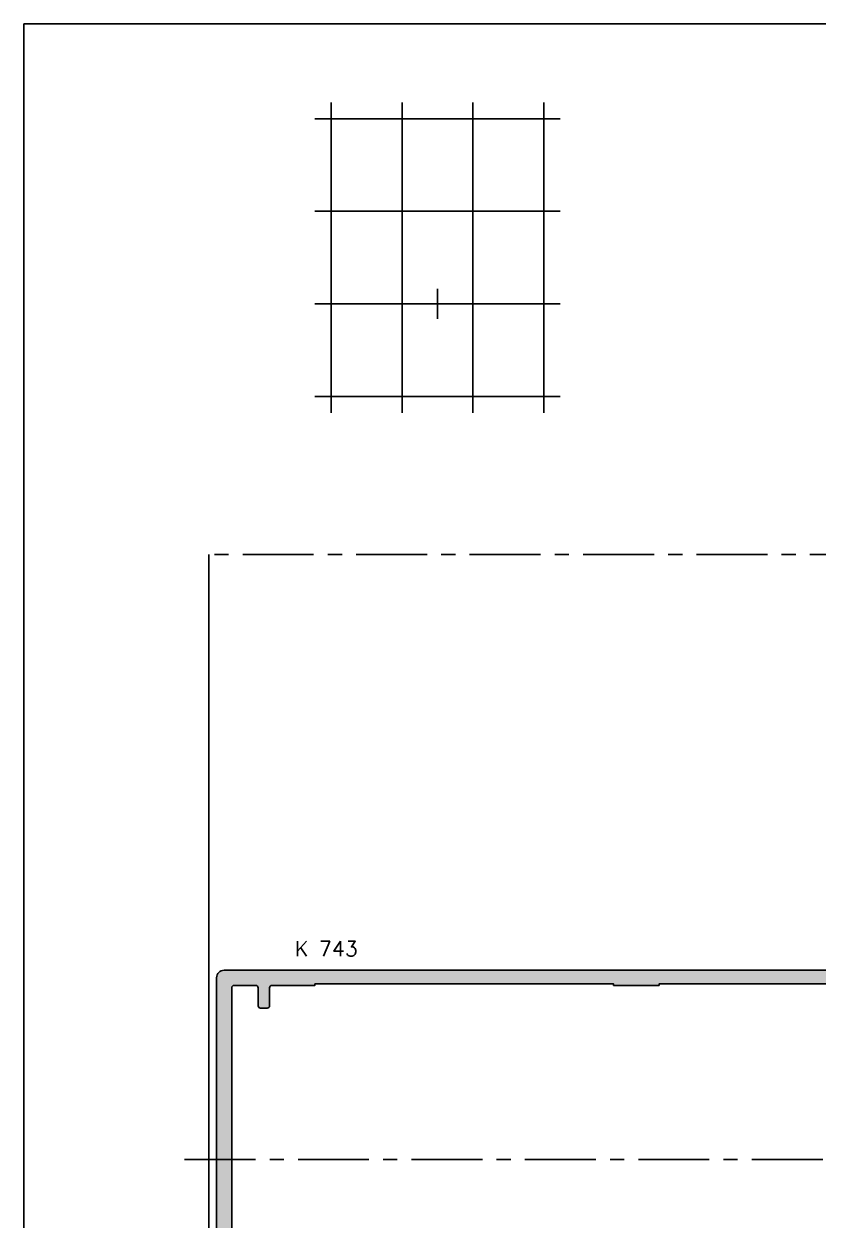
# Model space of a CAD drawing. Extents: x 0 to 4131, y -1600 to 527.
# Drawn here: x 230 to 335, y -1141.2 to -983 of the extents above; entities that cross this region are included whole.
import ezdxf

# ---------------------------------------------------------------- set-up
doc = ezdxf.new("R2010")
doc.units = 0
doc.header["$LTSCALE"] = 7.5
doc.header["$MEASUREMENT"] = 0
doc.linetypes.add('CENTER', pattern=[2, 1.25, -0.25, 0.25, -0.25])
for name, color, linetype in [('ASSI', 1, 'CENTER'), ('FILL', 8, 'CONTINUOUS'), ('FINE', 7, 'CONTINUOUS'), ('GOMMA', 3, 'CONTINUOUS'), ('GROSSA', 4, 'CONTINUOUS'), ('MARCHIO', 7, 'CONTINUOUS'), ('QUOTE', 254, 'CONTINUOUS')]:
    doc.layers.add(name, color=color, linetype=linetype)
doc.styles.get("Standard").update_dxf_attribs({"font": 'romans.shx'})

msp = doc.modelspace()

# ---------------------------------------------------------------- hatches: boundary and pattern name
at = {"layer": 'FILL'}
h = msp.add_hatch(color=253, dxfattribs=at)
h.paths.add_polyline_path([(361.7711243155194, -1109.637414403749), (363.9711243155195, -1109.637414403749, -0.4142135623730952), (364.2711243155195, -1109.937414403749), (364.2711243155195, -1110.837414403749, 0.4517883523668842), (364.6089922811635, -1111.135014835835, 0.2320247787636968), (364.8589922811636, -1111.049546438105), (365.3832563498755, -1110.525282369393, 0.1989123673797145), (365.4711243155195, -1110.313150335037), (365.4711243155195, -1108.437414403749, 0.4142135623730812), (365.1711243155195, -1108.137414403749), (256.4711243155195, -1108.137414403749, 0.4142135623730951), (255.4711243155195, -1109.137414403749), (255.4711243155193, -1157.137414403749, 0.4142135623730951), (256.4711243155193, -1158.137414403749), (365.1711243155195, -1158.137414403749, 0.4142135623731505), (365.4711243155195, -1157.837414403749), (365.4711243155194, -1155.961678472461, 0.1989123673797021), (365.3832563498754, -1155.749546438105), (364.8589922811636, -1155.225282369393, 0.2320247787637147), (364.6089922811636, -1155.139813971662, 0.4517883523669615), (364.2711243155195, -1155.437414403749), (364.2711243155195, -1156.337414403749, -0.4142135623731229), (363.9711243155196, -1156.637414403749), (361.7711243155195, -1156.637414403749, -0.4142135623731782), (361.4711243155194, -1156.337414403749), (361.4711243155194, -1152.685840009987), (361.1711243155195, -1152.387414403749), (361.4711243155194, -1152.08898879751), (361.4711243155194, -1148.437414403749, -0.4142135623731364), (361.7711243155195, -1148.137414403749), (363.9711243155195, -1148.137414403749, -0.4142135623731784), (364.2711243155196, -1148.437414403749), (364.2711243155196, -1149.337414403749, 0.4517883523667062), (364.6089922811634, -1149.635014835835, 0.2320247787637037), (364.8589922811635, -1149.549546438105), (365.3832563498754, -1149.025282369393, 0.198912367379619), (365.4711243155194, -1148.813150335037), (365.4711243155194, -1145.437414403749, 0.41421356237322), (365.1711243155194, -1145.137414403749), (364.5711243155197, -1145.137414403749, 0.4142135623730949), (364.2711243155197, -1145.437414403749), (364.2711243155197, -1146.337414403749, -0.4142135623730812), (363.9711243155196, -1146.637414403749), (361.7711243155194, -1146.637414403749, -0.4142135623731505), (361.4711243155194, -1146.337414403749), (361.4711243155193, -1138.937414403749, -0.4142135623730419), (361.7711243155193, -1138.637414403749), (363.9711243155195, -1138.637414403749, 0.4142135623730673), (364.2711243155196, -1138.337414403749, -0.4142135623730951), (364.5711243155196, -1138.037414403749), (367.3677486425455, -1138.037414403749, -0.4142135623730951), (367.6677486425456, -1138.337414403749, 0.4142135623731367), (367.9677486425456, -1138.637414403749), (370.7677486425456, -1138.637414403749, 0.4142135623731227), (371.0677486425456, -1138.337414403749, -0.4142135623730951), (371.3677486425455, -1138.037414403749), (374.1677486425455, -1138.037414403749, -0.4142135623730951), (374.4677486425455, -1138.337414403749, 0.4142135623730949), (374.7677486425455, -1138.637414403749), (379.1711243155195, -1138.637414403749, 0.414213562372984), (379.4711243155194, -1138.337414403749), (379.4711243155194, -1137.161678472461, 0.1989123673795689), (379.3832563498755, -1136.949546438105), (378.8589922811635, -1136.425282369393, 0.2320247787636095), (378.6089922811636, -1136.339813971662, 0.4517883523670538), (378.2711243155195, -1136.637414403749), (378.2711243155195, -1137.137414403749, -0.4142135623730119), (377.9711243155195, -1137.437414403749), (376.9722350154126, -1137.437414403749, -0.2679491924310441), (376.7124273942773, -1137.287414403749), (375.557726855898, -1135.287414403749, 0.2679491924309973), (375.2979192347627, -1135.137414403749), (363.4711243155195, -1135.137414403749, -1), (363.4711243155195, -1131.137414403749), (375.2979192347626, -1131.137414403749, 0.2679491924310169), (375.5577268558979, -1130.987414403749), (376.7124273942774, -1128.987414403749, -0.2679491924309973), (376.9722350154126, -1128.837414403749), (377.9711243155194, -1128.837414403749, -0.4142135623731506), (378.2711243155195, -1129.137414403749), (378.2711243155195, -1129.637414403749, 0.4517883523669043), (378.6089922811636, -1129.935014835835, 0.2320247787638649), (378.8589922811636, -1129.849546438105), (379.3832563498754, -1129.325282369393, 0.1989123673796784), (379.4711243155194, -1129.113150335037), (379.4711243155195, -1127.937414403749, 0.4142135623730258), (379.1711243155196, -1127.637414403749), (374.7677486425455, -1127.637414403749, 0.4142135623731227), (374.4677486425455, -1127.937414403749, -0.4142135623730256), (374.1677486425455, -1128.237414403749), (371.3677486425455, -1128.237414403749, -0.4142135623730951), (371.0677486425456, -1127.937414403749, 0.4142135623731781), (370.7677486425455, -1127.637414403749), (367.9677486425455, -1127.637414403749, 0.4142135623730951), (367.6677486425455, -1127.937414403749, -0.4142135623730812), (367.3677486425455, -1128.237414403749), (364.5711243155196, -1128.237414403749, -0.4142135623730947), (364.2711243155196, -1127.937414403749, 0.4142135623730533), (363.9711243155197, -1127.637414403749), (361.7711243155195, -1127.637414403749, -0.414213562373164), (361.4711243155194, -1127.337414403749), (361.4711243155194, -1119.937414403749, -0.4142135623731505), (361.7711243155195, -1119.637414403748), (363.9711243155195, -1119.637414403749, -0.4142135623730673), (364.2711243155194, -1119.937414403748), (364.2711243155195, -1120.837414403749, 0.4142135623730397), (364.5711243155194, -1121.137414403749), (365.1711243155195, -1121.137414403749, 0.4142135623730951), (365.4711243155195, -1120.837414403749), (365.4711243155195, -1117.461678472461, 0.198912367379655), (365.3832563498755, -1117.249546438105), (364.8589922811636, -1116.725282369393, 0.2320247787636621), (364.6089922811637, -1116.639813971663, 0.4517883523669932), (364.2711243155196, -1116.937414403749), (364.2711243155196, -1117.837414403749, -0.414213562373095), (363.9711243155195, -1118.137414403749), (361.7711243155195, -1118.137414403749, -0.4142135623731226), (361.4711243155194, -1117.837414403749), (361.4711243155194, -1114.185840009987), (361.1711243155195, -1113.887414403749), (361.4711243155194, -1113.58898879751), (361.4711243155194, -1109.937414403749, -0.4142135623730673)])
h.paths.add_polyline_path([(359.4711243155194, -1110.437414403749), (359.4711243155193, -1155.837414403749, -0.414213562373095), (359.1711243155194, -1156.137414403749), (353.4711243155194, -1156.137414403749), (353.4711243155193, -1156.337414403749), (313.9711243155193, -1156.337414403749), (313.9711243155194, -1156.137414403749), (307.9711243155193, -1156.137414403749), (307.9711243155194, -1156.337414403749), (268.4711243155194, -1156.337414403749), (268.4711243155193, -1156.137414403749), (262.7711243155194, -1156.137414403749, -0.4142135623730951), (262.4711243155193, -1155.837414403749), (262.4711243155193, -1153.437414403749, 0.4142135623731504), (262.1711243155193, -1153.137414403749), (261.2711243155193, -1153.137414403749, 0.4142135623731504), (260.9711243155192, -1153.437414403749), (260.9711243155192, -1155.837414403749, -0.4142135623730396), (260.6711243155193, -1156.137414403749), (257.7711243155193, -1156.137414403749, -0.4142135623730813), (257.4711243155193, -1155.837414403749), (257.4711243155194, -1110.437414403749, -0.4142135623731364), (257.7711243155194, -1110.137414403749), (260.6711243155194, -1110.137414403749, -0.414213562373081), (260.9711243155194, -1110.437414403749), (260.9711243155194, -1112.837414403749, 0.4142135623731505), (261.2711243155194, -1113.137414403749), (262.1711243155194, -1113.137414403749, 0.4142135623731505), (262.4711243155193, -1112.837414403749), (262.4711243155193, -1110.437414403749, -0.4142135623730951), (262.7711243155194, -1110.137414403749), (268.4711243155193, -1110.137414403749), (268.4711243155194, -1109.937414403749), (307.9711243155194, -1109.937414403749), (307.9711243155193, -1110.137414403749), (313.9711243155193, -1110.137414403749), (313.9711243155194, -1109.937414403749), (353.4711243155193, -1109.937414403749), (353.4711243155194, -1110.137414403749), (359.1711243155194, -1110.137414403749, -0.4142135623730951)], flags=16)

# ---------------------------------------------------------------- linework, layer by layer
at = {"layer": 'ASSI'}
for p, q in [((418.3072929577068, -1053.137938959446), (253.8331222647735, -1053.137938959446)), ((251.2424872871343, -1133.137414403749), (420.4429267515766, -1133.137414403749))]:
    msp.add_line(p, q, dxfattribs=at)
at = {"layer": 'FINE'}
msp.add_line((254.4689999570255, -1053.137938959446), (254.4689999570255, -1213.137938959446), dxfattribs=at)
at = {"layer": 'GOMMA'}
for p, q in [((270.6412980862604, -1034.416841671436), (270.6412980862604, -993.3768416714355)), ((280.0012980862603, -1034.416841671436), (280.0012980862603, -993.3768416714355)), ((289.3612980862602, -1034.416841671436), (289.3612980862602, -993.3768416714355)), ((298.7212980862603, -1034.416841671436), (298.7212980862603, -993.3768416714355)), ((268.4812980862603, -995.5368416714355), (300.8812980862604, -995.5368416714355)), ((268.4812980862603, -1007.776841671435), (300.8812980862604, -1007.776841671435)), ((268.4812980862603, -1020.016841671435), (300.8812980862604, -1020.016841671435)), ((268.4812980862603, -1032.256841671435), (300.8812980862604, -1032.256841671435))]:
    msp.add_line(p, q, dxfattribs=at)
at = {"layer": 'GROSSA'}
msp.add_line((284.6812980862604, -1018.016841671435), (284.6812980862604, -1022.016841671435), dxfattribs=at)
for points in [[(365.1711243155195, -1108.137414403749), (256.4711243155195, -1108.137414403749, 0.414213562373095), (255.4711243155195, -1109.137414403749), (255.4711243155193, -1157.137414403749, 0.414213562373095)], [(359.4711243155193, -1155.837414403749), (359.4711243155194, -1110.437414403749, 0.414213562373095), (359.1711243155194, -1110.137414403749), (353.4711243155194, -1110.137414403749), (353.4711243155193, -1109.937414403749), (313.9711243155193, -1109.937414403749), (313.9711243155193, -1110.137414403749), (307.9711243155193, -1110.137414403749), (307.9711243155194, -1109.937414403749), (268.4711243155193, -1109.937414403749), (268.4711243155193, -1110.137414403749), (262.7711243155194, -1110.137414403749, 0.414213562373095), (262.4711243155193, -1110.437414403749), (262.4711243155193, -1112.837414403749, -0.4142135623731505), (262.1711243155194, -1113.137414403749), (261.2711243155194, -1113.137414403749, -0.4142135623731504), (260.9711243155194, -1112.837414403749), (260.9711243155194, -1110.437414403749, 0.4142135623730811), (260.6711243155194, -1110.137414403749), (257.7711243155194, -1110.137414403749, 0.4142135623731365), (257.4711243155194, -1110.437414403749), (257.4711243155193, -1155.837414403749, 0.4142135623730813)]]:
    msp.add_lwpolyline(points, format="xyb", dxfattribs=at)
at = {"layer": 'MARCHIO'}
msp.add_lwpolyline([(229.9999999999998, -1280), (229.9999999999998, -983), (439.9999999999998, -983), (439.9999999999998, -1280)], close=True, dxfattribs=at)

# ---------------------------------------------------------------- texts
at = {"layer": 'QUOTE', "color": 2}
msp.add_text('K 743', height=2, dxfattribs=at).set_placement((265.8371551114713, -1106.291635662719))

doc.saveas('drawing.dxf')
